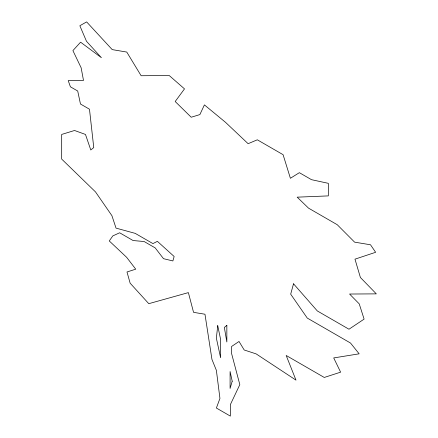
<?xml version="1.0" encoding="UTF-8"?>
<svg xmlns="http://www.w3.org/2000/svg" width="438" height="438" viewBox="0 0 438 438"><rect width="100%" height="100%" fill="white"/><g stroke="black" fill="none" stroke-linecap="round" stroke-linejoin="round"><path stroke-width="0.66" d="M217.735 325.637L216.367 338.169L220.604 357.758L220.604 339.406L217.735 325.637M293.526 283.786L290.684 294.166L307.262 318.07L350.51 343.036L359.16 353.822L333.707 357.928L340.627 372.158L324.268 377.457L286.173 355.464L296 380.146L256.175 353.909L244.207 349.989L239.028 341.47L231.593 346.474L231.593 353.548L239.821 384.624L230.344 404.646L230.344 416.1L216.377 408.035L219.942 398.443L216.377 370.356L211.948 359.406L204.968 314.227L193.552 312.343L188.378 292.611L148.783 303.676L130.141 283.183L126.993 271.982L135.742 269.173L126.642 257.314L109.265 240.955L112.807 235.912L119.651 232.781L133.081 240.533L144.168 241.535L155.205 247.908L163.516 258.688L172.879 260.944L174.149 256.493L157.379 241.333L152.939 243.605L135.216 233.372L116.032 228.121L111.909 215.666L95.506 191.915L61.681 159.087L61.681 134.433L74.542 130.491L85.476 134.444L90.786 149.982L93.759 147.573L89.478 109.215L80.466 104.009L77.707 91.016L70.398 86.801L68.218 80.587L83.505 80.45L81.129 67.759L72.905 50.605L80.587 42.179L101.408 57.696L86.478 41.265L79.842 25.727L86.631 21.9L112.216 49.614L126.768 52.062L141.124 75.736L169.227 75.533L184.502 88.876L175.189 101.517L191.209 117.236L199.881 114.586L204.404 104.89L225.499 122.311L248.116 143.691L257.314 139.804L283.085 154.685L290.394 178.282L299.362 172.676L311.495 179.679L328.336 183.336L328.336 195.89L297.199 197.166L308.522 208.132L337.238 224.71L354.599 242.148L370.504 244.776L375.64 252.293L354.977 259.159L360.397 277.489L376.319 293.871L349.579 294.035L359.231 303.863L364.104 319.121L348.976 329.223L317.315 310.942L293.526 283.786M232.2 381.202L230.092 388.462L230.092 371.495L232.2 381.202M226.846 325.363L224.344 327.443L226.846 341.996L226.846 325.363"/></g></svg>
